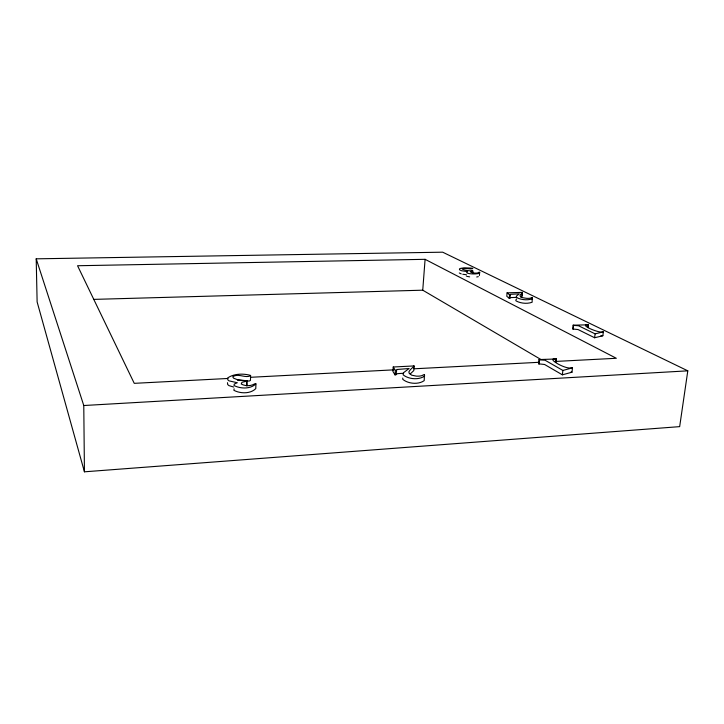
<?xml version="1.0" encoding="UTF-8"?>
<svg xmlns="http://www.w3.org/2000/svg" width="724" height="724" viewBox="0 0 724 724"><rect width="100%" height="100%" fill="white"/><g stroke="black" fill="none" stroke-linecap="round" stroke-linejoin="round"><path stroke-width="1.09" d="M246.784 380.77L246.884 385.811L246.784 380.77L237.481 379.729L233.571 378.172L232.748 376.806C237.952 372.824 245.119 378.507 250.594 375.765L250.513 375.376C243.309 373.367 233.87 373.557 227.608 377.991L227.834 379.847L229.083 380.887L237.3 382.724L234.25 384.082L234.033 385.521C240.395 388.888 250.567 389.231 255.934 383.865L254.758 383.801C250.866 386.263 245.174 386.29 241.237 384.001L241.961 382.308L247.038 381.096M237.418 380.109L249.156 381.059L250.441 380.426L250.594 375.765M255.934 383.865L255.771 388.616C250.45 394.037 240.232 393.711 233.888 390.299L234.114 388.851M410.137 374.046L413.82 370.552L413.911 365.946L393.232 366.996L392.924 371.448L395.033 374.896L397.548 373.656L403.304 373.267M395.033 374.896L395.349 370.407L393.232 366.996M395.974 374.851L396.779 369.512L409.087 368.516L403.721 372.561L403.096 374.797C408.463 379.276 418.78 380.227 424.572 376.073L424.463 374.516L422.87 375.113A7.086 2.1 4.5 0 1 416.273 376.118L411.612 375.15L409.033 373.041L408.951 371.674L410.472 369.575L414.146 366.127M413.748 368.154L413.911 365.946M540.747 359.403L422.744 290.188L425.088 259.319L77.559 265.735L134.248 383.34L227.951 378.471M424.463 374.516L424.21 380.616C418.463 384.815 408.092 383.865 402.77 379.331L402.761 378.055M472.419 272.957L472.6 270.839C465.623 271.319 454.41 266.939 470.51 268.921C479.442 268.197 459.957 267.056 459.432 269.029L459.568 269.808L461.487 270.722L467.451 271.618C463.016 273.971 477.994 274.749 479.487 272.966L479.677 272.315L478.908 272.269C476.908 274.523 465.55 271.681 472.908 270.993L472.718 273.102M479.388 275.491L479.677 272.315M520.873 297.256L522.113 295.908L522.239 292.378L507.099 292.831L506.773 296.261L509.225 298.297L510.782 297.591L516.719 297.365M509.225 298.297L509.569 294.84L507.099 292.831M509.922 298.279L510.402 294.324L519.289 293.853L516.339 296.161L516.438 297.455C521.135 299.899 527.488 300.578 532.493 298.741L532.203 297.474L531.172 297.808A5.421 1.177 5.3 0 1 526.529 298.333L522.837 297.727L520.402 296.487L519.995 295.691L520.592 294.478L522.457 292.487M522.239 292.378L522.113 295.908M532.203 297.474L532.131 302.234C527.135 304.098 520.773 303.41 516.094 300.94L515.769 300.198L516.592 298.958M556.439 358.977L539.027 359.557L538.575 363.819L544.602 364.489L562.376 374.824L571.987 372.208L572.494 367.864L571.544 367.593C567.019 370.498 543.995 357.321 556.439 358.977L556.086 362.163M539.063 364.109L539.516 359.846L539.027 359.557M555.706 360.805L555.942 358.688M562.376 374.824L562.874 370.444L545.063 360.226L539.516 359.846M588.422 324.814L573.136 325.185L572.702 328.995L578.078 329.556L594.63 337.755L602.857 335.746L603.327 331.873C599.001 333.701 577.671 324.017 588.422 324.814L588.087 327.655M573.164 329.221L573.598 325.411L573.136 325.185M587.616 327.429L587.951 324.587M594.63 337.755L595.101 333.854L578.521 325.746L573.598 325.411M687.8 370.833L679.664 426.635L84.436 471.813L37.123 301.917L36.2 258.83L442.672 252.187L687.8 370.833L83.776 405.521L36.2 258.83M227.481 382.688L227.707 384.571L228.947 385.621L233.689 387.032M572.494 367.864L562.874 370.444M478.302 276.659L476.727 276.984M603.327 331.873L595.101 333.854M600.902 335.746L602.857 335.746M250.531 377.294L393.91 369.846M414.237 368.788L539.552 362.272M555.362 361.448L616.323 358.28L425.088 259.319M395.349 370.407L396.29 370.353M509.569 294.84L510.257 294.813M93.767 299.383L422.744 290.188M466.383 274.722L462.817 274.278M469.659 276.858L467.632 276.478M571.046 371.937L571.987 372.208M461.215 273.889L459.297 272.975M466.31 276.025L466.88 276.26M83.776 405.521L84.436 471.813"/></g></svg>
